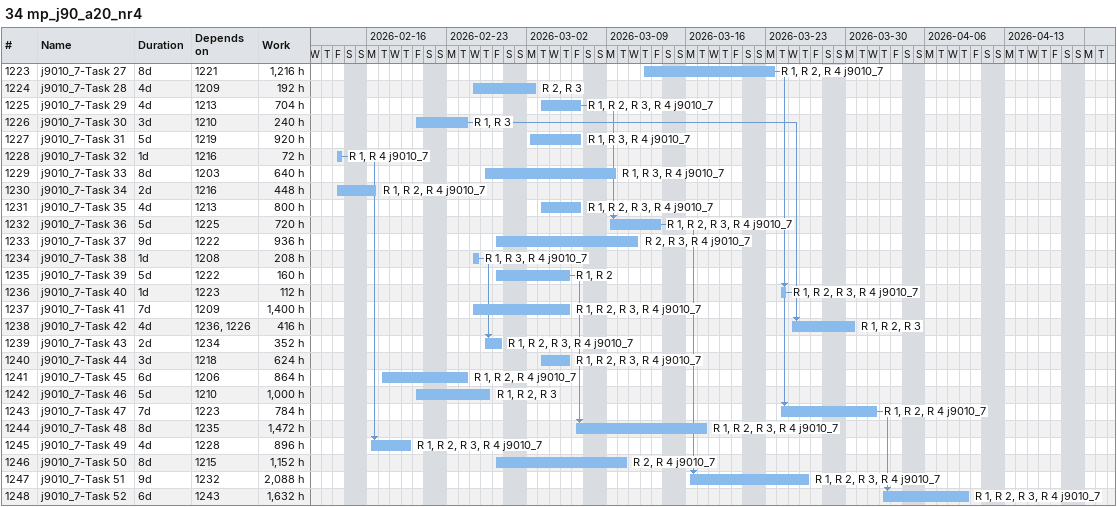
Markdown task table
34 mp_j90_a20_nr4

| ID | Task | Duration | Start | Finish | Predecessors | Resources | Work (h) |
|---|---|---|---|---|---|---|---|
| 1223 | j9010_7-Task 27 | 8d | 2026-03-12 | 2026-03-23 | 1221 | R 1, R 2, R 4 j9010_7 | 1216 |
| 1224 | j9010_7-Task 28 | 4d | 2026-02-25 | 2026-03-02 | 1209 | R 2, R 3 | 192 |
| 1225 | j9010_7-Task 29 | 4d | 2026-03-03 | 2026-03-06 | 1213 | R 1, R 2, R 3, R 4 j9010_7 | 704 |
| 1226 | j9010_7-Task 30 | 3d | 2026-02-20 | 2026-02-24 | 1210 | R 1, R 3 | 240 |
| 1227 | j9010_7-Task 31 | 5d | 2026-03-02 | 2026-03-06 | 1219 | R 1, R 3, R 4 j9010_7 | 920 |
| 1228 | j9010_7-Task 32 | 1d | 2026-02-13 | 2026-02-13 | 1216 | R 1, R 4 j9010_7 | 72 |
| 1229 | j9010_7-Task 33 | 8d | 2026-02-26 | 2026-03-09 | 1203 | R 1, R 3, R 4 j9010_7 | 640 |
| 1230 | j9010_7-Task 34 | 2d | 2026-02-13 | 2026-02-16 | 1216 | R 1, R 2, R 4 j9010_7 | 448 |
| 1231 | j9010_7-Task 35 | 4d | 2026-03-03 | 2026-03-06 | 1213 | R 1, R 2, R 3, R 4 j9010_7 | 800 |
| 1232 | j9010_7-Task 36 | 5d | 2026-03-09 | 2026-03-13 | 1225 | R 1, R 2, R 3, R 4 j9010_7 | 720 |
| 1233 | j9010_7-Task 37 | 9d | 2026-02-27 | 2026-03-11 | 1222 | R 2, R 3, R 4 j9010_7 | 936 |
| 1234 | j9010_7-Task 38 | 1d | 2026-02-25 | 2026-02-25 | 1208 | R 1, R 3, R 4 j9010_7 | 208 |
| 1235 | j9010_7-Task 39 | 5d | 2026-02-27 | 2026-03-05 | 1222 | R 1, R 2 | 160 |
| 1236 | j9010_7-Task 40 | 1d | 2026-03-24 | 2026-03-24 | 1223 | R 1, R 2, R 3, R 4 j9010_7 | 112 |
| 1237 | j9010_7-Task 41 | 7d | 2026-02-25 | 2026-03-05 | 1209 | R 1, R 2, R 3, R 4 j9010_7 | 1400 |
| 1238 | j9010_7-Task 42 | 4d | 2026-03-25 | 2026-03-30 | 1236, 1226 | R 1, R 2, R 3 | 416 |
| 1239 | j9010_7-Task 43 | 2d | 2026-02-26 | 2026-02-27 | 1234 | R 1, R 2, R 3, R 4 j9010_7 | 352 |
| 1240 | j9010_7-Task 44 | 3d | 2026-03-03 | 2026-03-05 | 1218 | R 1, R 2, R 3, R 4 j9010_7 | 624 |
| 1241 | j9010_7-Task 45 | 6d | 2026-02-17 | 2026-02-24 | 1206 | R 1, R 2, R 4 j9010_7 | 864 |
| 1242 | j9010_7-Task 46 | 5d | 2026-02-20 | 2026-02-26 | 1210 | R 1, R 2, R 3 | 1000 |
| 1243 | j9010_7-Task 47 | 7d | 2026-03-24 | 2026-04-01 | 1223 | R 1, R 2, R 4 j9010_7 | 784 |
| 1244 | j9010_7-Task 48 | 8d | 2026-03-06 | 2026-03-17 | 1235 | R 1, R 2, R 3, R 4 j9010_7 | 1472 |
| 1245 | j9010_7-Task 49 | 4d | 2026-02-16 | 2026-02-19 | 1228 | R 1, R 2, R 3, R 4 j9010_7 | 896 |
| 1246 | j9010_7-Task 50 | 8d | 2026-02-27 | 2026-03-10 | 1215 | R 2, R 4 j9010_7 | 1152 |
| 1247 | j9010_7-Task 51 | 9d | 2026-03-16 | 2026-03-26 | 1232 | R 1, R 2, R 3, R 4 j9010_7 | 2088 |
| 1248 | j9010_7-Task 52 | 6d | 2026-04-02 | 2026-04-09 | 1243 | R 1, R 2, R 3, R 4 j9010_7 | 1632 |
